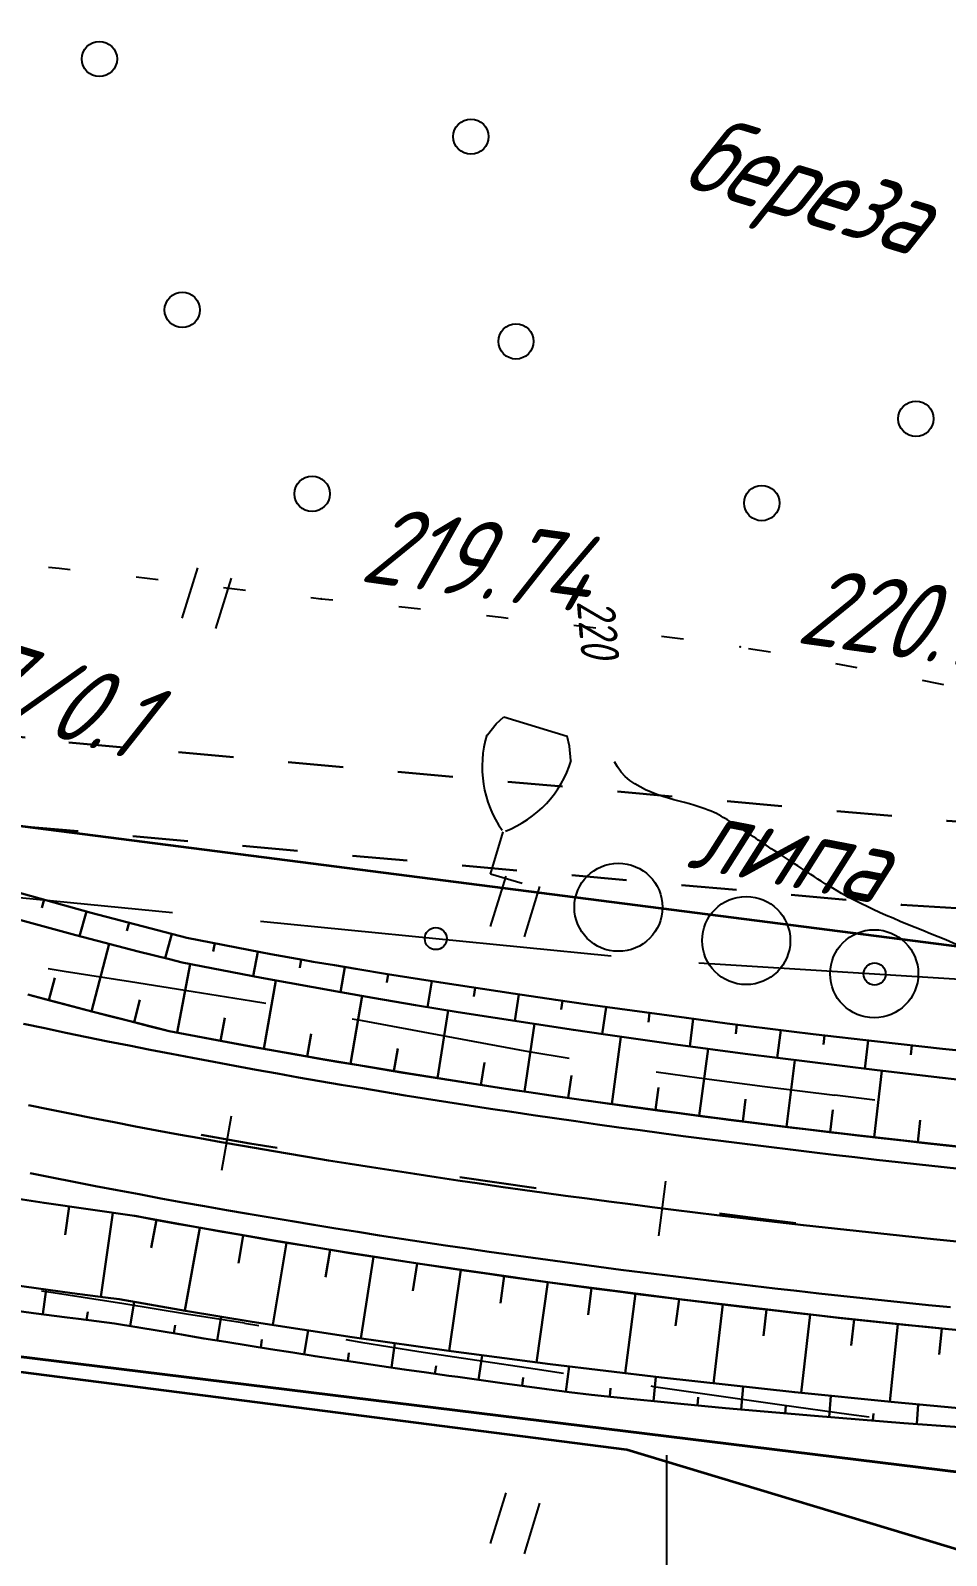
# Model space of a CAD drawing. Header units: millimetres. Extents: x -698 to 8131, y -704 to 4503.
# Drawn here: x 77 to 118.6, y 4062.3 to 4131.5 of the extents above; entities that cross this region are included whole.
import ezdxf
from ezdxf import colors
from ezdxf.entities.mleader import LeaderData, LeaderLine
from ezdxf.math import Vec2, Vec3

# ---------------------------------------------------------------- set-up
doc = ezdxf.new("R2010")
doc.units = ezdxf.units.MM
for name, pattern in [('CONTI', [0]), ('STRIHSMALL', [1, 0.5, -0.5]), ('STROT', [1.7, 0.5, -1.2])]:
    doc.linetypes.add(name, pattern=pattern)
for name, color, linetype, lineweight in [('10', 1, 'Continuous', 35), ('КОПИЯ_ОСЬ_13_ОТКОСЫ', 7, 'Continuous', 30), ('КОПИЯ_ОСЬ_ГРАНИЦЫ_ПОЛОС', 7, 'Continuous', 30), ('ОСЬ_ВЕРХ_ПОКРЫТИЯ_ГРАНИЦЫ_ПОЛОС', 7, 'Continuous', 30), ('ОСЬ_ВЕРХ_ПОКРЫТИЯ_ОСЬ', 1, 'Continuous', 30)]:
    doc.layers.add(name, color=color, linetype=linetype, lineweight=lineweight)
for name, color, linetype in [('_Ростелеком', 6, 'Continuous'), ('GOR_BDEFAULT', 212, 'CONTI'), ('NAD_MDEFAULT', 7, 'CONTI'), ('PI_OTDEFAULT', 172, 'CONTI'), ('PI_TTDEFAULT', 5, 'CONTI'), ('PLN_O', 7, 'CONTI'), ('SETKR', 2, 'CONTI'), ('SIT_LDEFAULT', 7, 'CONTI'), ('USLZNDEFAULT', 7, 'CONTI'), ('ZAPSKDEFAULT', 7, 'CONTI'), ('Выноски', 250, 'Continuous'), ('Изменение выноски', 3, 'Continuous'), ('ОСЬ_ВЕРХ_ПОКРЫТИЯ_ПИКЕТЫ', 1, 'Continuous'), ('разметка', 7, 'Continuous')]:
    doc.layers.add(name, color=color, linetype=linetype)
doc.styles.add('eskd', font='isocpeui.ttf', dxfattribs={"width": 1.2})
doc.styles.add('SHRFT', font='isocpeui.ttf', dxfattribs={"width": 3.5})
doc.styles.add('STYLE1', font='isocpeui.ttf', dxfattribs={"width": 0.9})
doc.styles.add('ГОСТ', font='isocpeui.ttf', dxfattribs={"height": 4})
doc.linetypes.add('кабель_связи_проект.', pattern='A,10,-1,["/",STYLE1,S=3,R=0,X=0,Y=-1.5],-4.1', length=15.1)

# ---------------------------------------------------------------- blocks, each defined once
blk = doc.blocks.new('BL_333')
at = {"color": 0}
for p, q in [((0, -6), (0, 6)), ((-6, 0), (6, 0))]:
    blk.add_line(p, q, dxfattribs=at)
blk = doc.blocks.new('BL_2011')
at = {"color": 0}
for p, q in [((0, 0), (0, 2.4)), ((1.6, 0), (1.6, 2.4))]:
    blk.add_line(p, q, dxfattribs=at)
blk = doc.blocks.new('BL_2002')
at = {"color": 0}
blk.add_circle((0, 0), 0.8, dxfattribs=at)
blk = doc.blocks.new('BL_107_1')
at = {"color": 0}
for p, q in [((-1.74, 6.6), (-1.5, 7)), ((-1.5, 7), (1.5, 7)), ((1.74, 6.6), (1.5, 7)), ((-1.98, 6), (-1.74, 6.6)), ((1.98, 6), (1.74, 6.6)), ((0, 0), (0, 2)), ((1.5, 0), (0, 0))]:
    blk.add_line(p, q, dxfattribs=at)
for centre, start, end in [((3, 6), 180, 232), ((-3, 6), 308, 0)]:
    blk.add_arc(centre, 5, start, end, dxfattribs=at)

msp = doc.modelspace()

# ---------------------------------------------------------------- linework, layer by layer
at = {"layer": '10'}
for points in [[(307.073, 4044.594), (287.043, 4048.214), (163.153, 4053.994), (135.683, 4057.554), (104.113, 4067.084), (66.533, 4071.884), (20.063, 4083.834), (-25.137, 4108.194), (-34.337, 4113.804), (-79.357, 4142.004), (-91.947, 4159.324), (-169.847, 4182.624), (-259.277, 4209.364), (-312.397, 4225.424), (-355.627, 4238.494), (-406.367, 4253.824), (-425.027, 4259.464), (-449.217, 4267.114), (-456.827, 4269.514), (-499.667, 4283.064), (-559.147, 4301.901)], [(-15.467, 4131.044), (28.993, 4106.984), (71.243, 4096.094), (165.613, 4083.974), (290.413, 4077.994)]]:
    msp.add_lwpolyline(points, dxfattribs=at)
at = {"layer": '_Ростелеком', "linetype": 'кабель_связи_проект.', "lineweight": 40, "ltscale": 0.25}
msp.add_lwpolyline([(-545.931, 4321.5), (-553.411, 4301.096), (-528.689, 4293.19), (-228.326, 4200.41), (-175.922, 4184.956), (-152.178, 4177.621), (-111.953, 4163.897), (-85.05, 4151.87), (-85.05, 4151.87), (-28.653, 4111.619), (20.478, 4085.269), (66.797, 4072.507), (163.047, 4060.664), (287.871, 4054.417)], dxfattribs=at)
at = {"layer": 'GOR_BDEFAULT', "color": 212, "elevation": 220, "flags": 128}
msp.add_lwpolyline([(125.909, 4084.16), (125.849, 4084.17), (125.779, 4084.18), (125.699, 4084.2), (125.609, 4084.22), (125.519, 4084.23), (125.409, 4084.25), (125.309, 4084.28), (125.189, 4084.3), (125.069, 4084.32), (124.949, 4084.35), (124.819, 4084.37), (124.679, 4084.4), (124.539, 4084.43), (124.389, 4084.45), (124.249, 4084.48), (124.089, 4084.51), (123.939, 4084.55), (123.779, 4084.58), (123.619, 4084.62), (123.469, 4084.65), (123.309, 4084.7), (123.169, 4084.74), (123.029, 4084.8), (122.889, 4084.85), (122.769, 4084.92), (122.649, 4084.99), (122.549, 4085.06), (122.449, 4085.15), (122.379, 4085.24), (122.319, 4085.34), (122.269, 4085.45), (122.239, 4085.56), (122.229, 4085.69), (122.219, 4085.82), (122.229, 4085.96), (122.239, 4086.1), (122.259, 4086.25), (122.279, 4086.4), (122.299, 4086.55), (122.319, 4086.7), (122.339, 4086.85), (122.359, 4087.01), (122.369, 4087.16), (122.369, 4087.31), (122.359, 4087.45), (122.339, 4087.59), (122.309, 4087.73), (122.259, 4087.87), (122.199, 4088), (122.119, 4088.13), (122.029, 4088.26), (121.929, 4088.38), (121.799, 4088.51), (121.659, 4088.63), (121.509, 4088.76), (121.329, 4088.88), (121.139, 4089.01), (120.929, 4089.14), (120.699, 4089.27), (120.449, 4089.4), (120.179, 4089.53), (119.889, 4089.67), (119.579, 4089.8), (119.259, 4089.94), (118.929, 4090.08), (118.589, 4090.23), (118.249, 4090.37), (117.899, 4090.51), (117.549, 4090.65), (117.199, 4090.79), (116.859, 4090.93), (116.519, 4091.07), (116.199, 4091.21), (115.879, 4091.34), (115.579, 4091.48), (115.289, 4091.61), (115.019, 4091.74), (114.759, 4091.86), (114.519, 4091.99), (114.279, 4092.11), (114.069, 4092.22), (113.859, 4092.34), (113.659, 4092.45), (113.469, 4092.57), (113.289, 4092.68), (113.109, 4092.78), (112.939, 4092.89), (112.779, 4092.99), (112.619, 4093.1), (112.469, 4093.2), (112.309, 4093.3), (112.159, 4093.4), (112.019, 4093.49), (111.869, 4093.59), (111.729, 4093.68), (111.589, 4093.77), (111.449, 4093.86), (111.319, 4093.95), (111.179, 4094.04), (111.049, 4094.13), (110.919, 4094.21), (110.799, 4094.29), (110.669, 4094.37), (110.549, 4094.46), (110.429, 4094.53), (110.309, 4094.61), (110.199, 4094.69), (110.079, 4094.76), (109.969, 4094.84), (109.859, 4094.91), (109.749, 4094.98), (109.639, 4095.05), (109.539, 4095.12), (109.439, 4095.19), (109.339, 4095.25), (109.239, 4095.32), (109.139, 4095.38), (109.039, 4095.44), (108.949, 4095.5), (108.859, 4095.56), (108.769, 4095.62), (108.679, 4095.68), (108.579, 4095.74), (108.489, 4095.79), (108.389, 4095.85), (108.289, 4095.9), (108.179, 4095.96), (108.069, 4096.01), (107.939, 4096.07), (107.809, 4096.12), (107.659, 4096.18), (107.509, 4096.23), (107.339, 4096.29), (107.149, 4096.34), (106.949, 4096.4), (106.729, 4096.46), (106.489, 4096.52), (106.249, 4096.59), (105.999, 4096.66), (105.739, 4096.74), (105.479, 4096.83), (105.219, 4096.93), (104.959, 4097.04), (104.709, 4097.17), (104.479, 4097.31), (104.249, 4097.47), (104.039, 4097.65), (103.859, 4097.85), (103.689, 4098.08), (103.549, 4098.32)], dxfattribs=at)
at = {"layer": 'PI_TTDEFAULT', "color": 5}
for p in [(90.239, 4105.72, 219.74), (109.249, 4103.53, 220.102)]:
    msp.add_point(p, dxfattribs=at)
at = {"layer": 'PLN_O'}
for p, q in [((76.549, 4092.16), (83.489, 4091.47)), ((87.479, 4091.08), (103.399, 4089.5)), ((107.379, 4089.18), (123.349, 4088.19))]:
    msp.add_line(p, q, dxfattribs=at)
for centre in [(95.439, 4090.29), (115.359, 4088.68)]:
    msp.add_circle(centre, 0.5, dxfattribs=at)
at = {"layer": 'SIT_LDEFAULT', "color": 7}
for p, q in [((77.859, 4107.15), (78.339, 4107.11)), ((78.339, 4107.1), (78.849, 4107.04)), ((81.839, 4106.71), (82.829, 4106.59)), ((85.809, 4106.22), (86.799, 4106.1)), ((89.769, 4105.77), (90.239, 4105.72)), ((90.239, 4105.72), (90.769, 4105.67)), ((93.759, 4105.36), (94.749, 4105.26)), ((97.739, 4104.95), (98.399, 4104.88)), ((98.399, 4104.88), (98.729, 4104.84)), ((101.709, 4104.51), (102.699, 4104.39)), ((105.679, 4104.02), (106.539, 4103.91)), ((106.539, 4103.91), (106.679, 4103.89)), ((109.639, 4103.46), (110.629, 4103.3)), ((113.579, 4102.77), (114.559, 4102.59)), ((117.519, 4102.02), (118.179, 4101.89)), ((118.179, 4101.88), (118.489, 4101.82)), ((78.569, 4088.8), (77.849, 4088.91)), ((81.579, 4088.33), (78.569, 4088.8)), ((84.429, 4087.87), (81.579, 4088.33)), ((87.079, 4087.44), (84.429, 4087.87)), ((87.719, 4087.34), (87.079, 4087.45)), ((92.109, 4086.55), (91.649, 4086.63)), ((94.629, 4086.08), (92.109, 4086.55)), ((97.139, 4085.61), (94.629, 4086.08)), ((99.659, 4085.15), (97.139, 4085.62)), ((101.499, 4084.84), (99.659, 4085.15)), ((107.399, 4083.95), (105.449, 4084.22)), ((110.379, 4083.56), (107.399, 4083.95)), ((113.559, 4083.17), (110.379, 4083.56)), ((115.369, 4082.96), (113.559, 4083.18)), ((77.539, 4074.3), (78.069, 4074.22)), ((78.069, 4074.22), (81.279, 4073.72)), ((81.279, 4073.72), (84.129, 4073.26)), ((84.129, 4073.26), (86.759, 4072.84)), ((86.759, 4072.83), (87.409, 4072.72)), ((91.349, 4072.08), (92.029, 4071.97)), ((92.029, 4071.97), (94.669, 4071.55)), ((94.669, 4071.55), (97.309, 4071.15)), ((97.309, 4071.15), (99.949, 4070.75)), ((99.949, 4070.75), (101.239, 4070.56)), ((105.199, 4069.98), (105.319, 4069.96)), ((105.319, 4069.96), (108.179, 4069.55)), ((108.179, 4069.55), (111.149, 4069.12)), ((111.149, 4069.12), (114.189, 4068.7)), ((114.189, 4068.7), (115.109, 4068.58))]:
    msp.add_line(p, q, dxfattribs=at)
for centre in [(103.729, 4091.71), (109.529, 4090.2), (115.339, 4088.69)]:
    msp.add_circle(centre, 2, dxfattribs=at)
at = {"layer": 'Изменение выноски', "color": 6, "linetype": 'STRIHSMALL', "lineweight": 30, "ltscale": 5}
for points in [[(-80.077, 4181.776), (-68.058, 4176.079), (-11.557, 4135.079), (39.356, 4105.81), (49.47, 4102.472), (78.782, 4099.188), (118.65, 4095.632), (199.076, 4090.643), (291.923, 4082.814), (317.531, 4078.009), (338.517, 4070.512), (374.356, 4045.541), (383.169, 4035.96), (473.876, 3938.054), (557.443, 3861.086)], [(-82.149, 4177.971), (-70.129, 4172.273), (-13.628, 4131.274), (37.284, 4102.005), (47.399, 4098.667), (76.711, 4095.383), (116.578, 4091.826), (197.004, 4086.838), (289.851, 4079.009), (315.459, 4074.203), (336.446, 4066.706), (372.284, 4041.736), (381.098, 4032.155), (471.805, 3934.248), (555.372, 3857.281)]]:
    msp.add_lwpolyline(points, dxfattribs=at)
at = {"layer": 'КОПИЯ_ОСЬ_13_ОТКОСЫ'}
for points in [[(74.741, 4092.872), (79.795, 4091.462), (84.132, 4090.328), (87.478, 4089.667), (87.957, 4089.579), (89.398, 4089.324), (89.878, 4089.24), (90.841, 4089.078), (91.803, 4088.912), (93.249, 4088.674), (95.662, 4088.29), (98.95, 4087.789), (100.888, 4087.504), (102.343, 4087.298), (103.799, 4087.093), (106.813, 4086.685), (108.663, 4086.44), (111.589, 4086.074), (112.565, 4085.955), (115.497, 4085.612), (118.435, 4085.289), (120.396, 4085.083)], [(77.654, 4092.059), (77.548, 4091.678)], [(76.269, 4091.214), (79.096, 4090.447), (81.93, 4089.707), (83.352, 4089.347), (83.922, 4089.204), (87.524, 4088.509), (91.133, 4087.852), (92.581, 4087.599), (94.514, 4087.272), (96.449, 4086.953), (101.69, 4086.142), (103.149, 4085.928), (106.316, 4085.481), (109.487, 4085.056), (115.358, 4084.323), (118.3, 4083.981), (121.247, 4083.653)], [(76.269, 4091.214), (79.096, 4090.447), (81.93, 4089.707), (83.352, 4089.347), (83.922, 4089.204), (87.524, 4088.509), (91.133, 4087.852), (92.581, 4087.599), (94.514, 4087.272), (96.449, 4086.953), (101.69, 4086.142), (103.149, 4085.928), (106.316, 4085.481), (109.487, 4085.056), (115.358, 4084.323), (118.3, 4083.981), (121.247, 4083.653)], [(79.581, 4091.521), (79.268, 4090.401)], [(81.515, 4091.012), (81.417, 4090.637)], [(83.45, 4090.507), (83.16, 4089.395)], [(79.813, 4086.983), (80.616, 4090.046)], [(85.403, 4090.077), (85.328, 4089.702)], [(87.365, 4089.69), (87.145, 4088.58)], [(83.695, 4086.021), (84.295, 4089.13)], [(89.333, 4089.335), (89.267, 4088.964)], [(91.304, 4088.998), (91.107, 4087.857)], [(77.879, 4087.49), (78.152, 4088.512)], [(87.627, 4085.287), (88.182, 4088.386)], [(93.277, 4088.67), (93.216, 4088.288)], [(95.252, 4088.355), (95.065, 4087.181)], [(81.751, 4086.488), (82.009, 4087.512)], [(91.567, 4084.597), (92.09, 4087.685)], [(97.229, 4088.051), (97.169, 4087.659)], [(99.206, 4087.751), (99.031, 4086.554)], [(95.515, 4083.949), (96.004, 4087.027)], [(101.185, 4087.462), (101.129, 4087.063)], [(103.166, 4087.182), (102.993, 4085.951)], [(105.147, 4086.911), (105.091, 4086.5)], [(85.66, 4085.649), (85.855, 4086.686)], [(99.468, 4083.343), (99.924, 4086.416)], [(107.129, 4086.643), (106.964, 4085.392)], [(109.112, 4086.384), (109.06, 4085.967)], [(111.097, 4086.135), (110.939, 4084.874)], [(89.596, 4084.936), (89.778, 4085.97)], [(103.428, 4082.778), (103.842, 4085.828)], [(113.082, 4085.895), (113.033, 4085.474)], [(115.069, 4085.662), (114.918, 4084.378)], [(117.056, 4085.441), (117.009, 4085.012)], [(93.54, 4084.268), (93.709, 4085.298)], [(107.392, 4082.24), (107.804, 4085.279)], [(111.36, 4081.739), (111.732, 4084.775)], [(97.491, 4083.64), (97.649, 4084.667)], [(101.447, 4083.053), (101.594, 4084.078)], [(115.333, 4081.268), (115.68, 4084.285)], [(105.41, 4082.509), (105.548, 4083.526)], [(109.376, 4081.985), (109.503, 4082.999)], [(113.346, 4081.5), (113.466, 4082.512)], [(117.32, 4081.045), (117.432, 4082.051)], [(74.694, 4078.743), (77.654, 4078.287), (81.769, 4077.7), (84.754, 4077.155), (87.744, 4076.635), (91.233, 4076.062), (94.728, 4075.519), (100.624, 4074.675), (106.626, 4073.898), (113.633, 4073.086), (117.637, 4072.664), (121.644, 4072.265), (124.648, 4071.983), (127.652, 4071.714), (131.156, 4071.415), (135.16, 4071.091), (139.664, 4070.745), (145.265, 4070.338), (150.164, 4069.998), (169.176, 4068.744), (247.366, 4063.631)], [(78.802, 4078.123), (78.619, 4076.837)], [(80.782, 4077.84), (80.237, 4074.023)], [(82.755, 4077.517), (82.523, 4076.252)], [(84.723, 4077.16), (84.053, 4073.399)], [(86.693, 4076.815), (86.477, 4075.56)], [(88.665, 4076.481), (88.044, 4072.752)], [(90.639, 4076.157), (90.438, 4074.913)], [(92.614, 4075.843), (92.036, 4072.139)], [(94.591, 4075.54), (94.404, 4074.304)], [(96.57, 4075.255), (96.043, 4071.57)], [(75.106, 4074.72), (78.925, 4074.193), (80.451, 4073.995), (81.061, 4073.918), (84.083, 4073.394), (87.11, 4072.896), (91.65, 4072.196), (96.138, 4071.557), (100.633, 4070.965), (105.679, 4070.355), (111.733, 4069.693), (116.268, 4069.243), (120.806, 4068.824), (121.813, 4068.735), (126.343, 4068.372), (130.875, 4068.034), (134.897, 4067.754), (138.414, 4067.522), (143.934, 4067.179), (149.948, 4066.827), (161.949, 4066.164), (171.933, 4065.588)], [(75.106, 4074.72), (78.925, 4074.193), (80.451, 4073.995), (81.061, 4073.918), (84.083, 4073.394), (87.11, 4072.896), (91.65, 4072.196), (96.138, 4071.557), (100.633, 4070.965), (105.679, 4070.355), (111.733, 4069.693), (116.268, 4069.243), (120.806, 4068.824), (121.813, 4068.735), (126.343, 4068.372), (130.875, 4068.034), (134.897, 4067.754), (138.414, 4067.522), (143.934, 4067.179), (149.948, 4066.827), (161.949, 4066.164), (171.933, 4065.588)], [(77.607, 4073.231), (77.751, 4074.35)], [(98.55, 4074.972), (98.374, 4073.744)], [(100.53, 4074.688), (100.008, 4071.045)], [(102.513, 4074.43), (102.356, 4073.213)], [(74.112, 4073.706), (77.178, 4073.287), (78.711, 4073.089), (79.222, 4073.024), (80.855, 4072.813), (81.869, 4072.653), (83.893, 4072.317), (84.397, 4072.223), (84.903, 4072.136), (85.915, 4071.975), (86.926, 4071.808), (87.937, 4071.645), (88.95, 4071.491), (89.96, 4071.328), (91.984, 4071.028), (92.995, 4070.874), (94.008, 4070.731), (95.019, 4070.582), (96.03, 4070.44), (96.435, 4070.386), (98.457, 4070.103), (99.47, 4069.974), (100.479, 4069.829), (101.491, 4069.7), (102.503, 4069.581), (103.517, 4069.474), (106.558, 4069.17), (108.584, 4068.977), (112.632, 4068.619), (116.682, 4068.295), (121.737, 4067.933)], [(81.571, 4072.7), (81.745, 4073.797)], [(104.497, 4074.174), (104.028, 4070.555)], [(106.48, 4073.917), (106.324, 4072.711)], [(108.467, 4073.685), (108.051, 4070.096)], [(79.59, 4072.977), (79.638, 4073.35)], [(85.516, 4072.038), (85.689, 4073.126)], [(110.453, 4073.454), (110.315, 4072.258)], [(112.44, 4073.224), (112.027, 4069.663)], [(114.428, 4073), (114.3, 4071.812)], [(83.544, 4072.374), (83.605, 4072.74)], [(89.466, 4071.408), (89.643, 4072.505)], [(116.416, 4072.79), (116.049, 4069.264)], [(118.406, 4072.586), (118.287, 4071.41)], [(87.49, 4071.717), (87.548, 4072.08)], [(93.421, 4070.814), (93.576, 4071.916)], [(91.443, 4071.108), (91.497, 4071.475)], [(95.401, 4070.529), (95.453, 4070.896)], [(97.382, 4070.254), (97.538, 4071.368)], [(99.364, 4069.987), (99.411, 4070.359)], [(101.346, 4069.719), (101.492, 4070.861)], [(105.323, 4069.294), (105.432, 4070.385)], [(103.333, 4069.493), (103.373, 4069.875)], [(109.305, 4068.911), (109.399, 4069.948)], [(113.29, 4068.564), (113.369, 4069.527)], [(107.313, 4069.098), (107.348, 4069.462)], [(111.297, 4068.733), (111.327, 4069.079)], [(117.277, 4068.252), (117.341, 4069.141)], [(115.283, 4068.403), (115.308, 4068.724)]]:
    msp.add_lwpolyline(points, dxfattribs=at)
at = {"layer": 'КОПИЯ_ОСЬ_ГРАНИЦЫ_ПОЛОС'}
for points in [[(102.306, 4082.93), (102.906, 4082.845), (103.876, 4082.71), (104.847, 4082.577), (105.818, 4082.447), (106.789, 4082.318), (107.761, 4082.191), (108.733, 4082.066), (109.706, 4081.943), (110.679, 4081.822), (111.652, 4081.702), (112.626, 4081.585), (113.6, 4081.469), (114.575, 4081.355), (115.55, 4081.243), (116.525, 4081.132), (117.501, 4081.023), (118.477, 4080.916), (119.454, 4080.81)], [(101.562, 4074.548), (101.717, 4074.527), (102.716, 4074.395), (103.715, 4074.265), (104.714, 4074.137), (105.713, 4074.011), (106.712, 4073.887), (107.712, 4073.766), (108.711, 4073.646), (109.711, 4073.528), (110.71, 4073.413), (111.71, 4073.299), (112.71, 4073.187), (113.71, 4073.077), (114.71, 4072.969), (115.71, 4072.862), (116.71, 4072.758), (117.71, 4072.655), (118.71, 4072.553)]]:
    msp.add_lwpolyline(points, dxfattribs=at)
at = {"layer": 'ОСЬ_ВЕРХ_ПОКРЫТИЯ_ГРАНИЦЫ_ПОЛОС', "linetype": 'Continuous'}
for points in [[(76.917, 4087.748), (77.831, 4087.503), (78.747, 4087.261), (79.663, 4087.021), (80.581, 4086.785), (81.499, 4086.55), (82.418, 4086.319), (83.339, 4086.09), (84.3, 4085.905), (85.263, 4085.722), (86.226, 4085.543), (87.19, 4085.366), (88.154, 4085.191), (89.119, 4085.02), (90.085, 4084.851), (91.051, 4084.684), (92.018, 4084.52), (92.986, 4084.359), (93.954, 4084.2), (94.923, 4084.043), (95.892, 4083.889), (96.862, 4083.738), (97.832, 4083.588), (98.803, 4083.441), (99.775, 4083.296), (100.747, 4083.154), (101.719, 4083.014), (102.692, 4082.875), (103.666, 4082.74), (104.639, 4082.606), (105.614, 4082.474), (106.589, 4082.344), (107.564, 4082.216), (108.54, 4082.091), (109.516, 4081.967), (110.492, 4081.845), (111.469, 4081.725), (112.447, 4081.606), (113.424, 4081.49), (114.402, 4081.375), (115.381, 4081.262), (116.36, 4081.151), (117.339, 4081.041), (118.318, 4080.934), (119.298, 4080.827)], [(118.976, 4080.862), (116.016, 4081.19), (114.537, 4081.36), (111.091, 4081.771), (107.648, 4082.205), (102.249, 4082.938), (100.779, 4083.149), (98.332, 4083.512), (94.23, 4084.156), (90.135, 4084.842), (89.162, 4085.012), (87.218, 4085.36), (86.247, 4085.539), (84.308, 4085.903), (83.339, 4086.09), (82.764, 4086.233), (80.848, 4086.716), (79.892, 4086.962), (77.984, 4087.462), (77.031, 4087.717)], [(119.354, 4079.815), (118.376, 4079.921), (117.398, 4080.029), (116.421, 4080.138), (115.444, 4080.249), (114.467, 4080.361), (113.49, 4080.475), (112.514, 4080.591), (111.539, 4080.709), (110.563, 4080.828), (109.588, 4080.95), (108.614, 4081.073), (107.639, 4081.198), (106.665, 4081.325), (105.692, 4081.454), (104.719, 4081.586), (103.746, 4081.719), (102.774, 4081.854), (101.802, 4081.992), (100.831, 4082.131), (99.86, 4082.273), (98.89, 4082.417), (97.92, 4082.563), (96.95, 4082.712), (95.981, 4082.863), (95.013, 4083.016), (94.045, 4083.172), (93.078, 4083.33), (92.111, 4083.491), (91.145, 4083.654), (90.179, 4083.819), (89.214, 4083.988), (88.25, 4084.158), (87.286, 4084.332), (86.322, 4084.508), (85.36, 4084.687), (84.398, 4084.868), (83.437, 4085.052), (82.476, 4085.239), (81.516, 4085.429), (80.557, 4085.622), (79.599, 4085.818), (78.641, 4086.016), (77.684, 4086.218), (76.728, 4086.422)]]:
    msp.add_lwpolyline(points, dxfattribs=at)
at = {"layer": 'ОСЬ_ВЕРХ_ПОКРЫТИЯ_ГРАНИЦЫ_ПОЛОС', "linetype": 'Continuous', "lineweight": 30}
for points in [[(118.81, 4073.548), (117.812, 4073.649), (116.813, 4073.752), (115.815, 4073.857), (114.817, 4073.963), (113.819, 4074.071), (112.821, 4074.181), (111.823, 4074.293), (110.825, 4074.406), (109.827, 4074.522), (108.829, 4074.639), (107.832, 4074.759), (106.834, 4074.88), (105.837, 4075.003), (104.84, 4075.129), (103.843, 4075.257), (102.846, 4075.387), (101.85, 4075.519), (100.853, 4075.653), (99.857, 4075.789), (98.861, 4075.928), (97.865, 4076.07), (96.87, 4076.213), (95.874, 4076.359), (94.879, 4076.508), (93.884, 4076.659), (92.89, 4076.812), (91.896, 4076.969), (90.902, 4077.127), (89.908, 4077.289), (88.915, 4077.453), (87.922, 4077.619), (86.929, 4077.789), (85.937, 4077.961), (84.945, 4078.136), (83.953, 4078.314), (82.962, 4078.495), (81.972, 4078.679), (80.982, 4078.866), (79.992, 4079.055), (79.003, 4079.248), (78.014, 4079.444), (77.026, 4079.643)], [(118.71, 4072.553), (117.71, 4072.655), (116.71, 4072.758), (115.71, 4072.862), (114.71, 4072.969), (113.71, 4073.077), (112.71, 4073.187), (111.711, 4073.299), (110.711, 4073.413), (109.711, 4073.528), (108.711, 4073.646), (107.712, 4073.766), (106.713, 4073.887), (105.713, 4074.011), (104.714, 4074.137), (103.715, 4074.265), (102.716, 4074.395), (101.717, 4074.527), (100.718, 4074.662), (99.72, 4074.799), (98.722, 4074.938), (97.724, 4075.08), (96.726, 4075.224), (95.728, 4075.37), (94.73, 4075.519), (93.733, 4075.67), (92.736, 4075.824), (91.739, 4075.981), (90.743, 4076.14), (89.746, 4076.302), (88.75, 4076.466), (87.755, 4076.633), (86.759, 4076.803), (85.764, 4076.976), (84.77, 4077.152), (83.775, 4077.33), (82.781, 4077.512), (81.788, 4077.696)]]:
    msp.add_lwpolyline(points, dxfattribs=at)
at = {"layer": 'ОСЬ_ВЕРХ_ПОКРЫТИЯ_ОСЬ'}
msp.add_lwpolyline([(76.956, 4082.719), (77.925, 4082.522), (78.895, 4082.328), (79.865, 4082.136), (80.836, 4081.948), (81.808, 4081.763), (82.78, 4081.58), (83.752, 4081.4), (84.725, 4081.223), (85.699, 4081.049), (86.673, 4080.878), (87.647, 4080.709), (88.622, 4080.544), (89.598, 4080.38), (90.574, 4080.22), (91.55, 4080.062), (92.527, 4079.906), (93.504, 4079.753), (94.481, 4079.602), (95.459, 4079.454), (96.437, 4079.309), (97.416, 4079.165), (98.395, 4079.024), (99.374, 4078.886), (100.354, 4078.749), (101.334, 4078.615), (102.314, 4078.483), (103.294, 4078.353), (104.275, 4078.226), (105.256, 4078.1), (106.237, 4077.977), (107.219, 4077.855), (108.2, 4077.736), (110.165, 4077.503), (112.13, 4077.277), (114.096, 4077.059), (116.062, 4076.847), (118.03, 4076.643), (119.998, 4076.445)], dxfattribs=at)
at = {"layer": 'ОСЬ_ВЕРХ_ПОКРЫТИЯ_ПИКЕТЫ'}
for p, q in [((85.731, 4079.774), (86.165, 4082.236)), ((105.569, 4076.801), (105.881, 4079.281))]:
    msp.add_line(p, q, dxfattribs=at)
at = {"layer": 'разметка', "linetype": 'STROT', "lineweight": 30, "ltscale": 7}
msp.add_lwpolyline([(-555.175, 4314.125, 0.015228), (-450.272, 4279.08), (-235.829, 4212.258, 0.003289), (-210.66, 4204.597), (-174.439, 4193.831, -0.037735), (-89.643, 4163.94, -0.049609), (-38.125, 4133.162, 0.102502), (73.086, 4083.539, 0.034541), (147.871, 4074.146)], format="xyb", dxfattribs=at)

# ---------------------------------------------------------------- block references
at = {"layer": 'SETKR', "color": 82}
msp.add_blockref('BL_333', (105.929, 4060.83), dxfattribs=at)
at = {"layer": 'USLZNDEFAULT', "color": 7, "rotation": 342.9999999999999}
msp.add_blockref('BL_107_1', (97.919, 4093.22), dxfattribs=at)
at = {"layer": 'ZAPSKDEFAULT', "color": 7, "rotation": 342.9999999999999}
for name, p in [('BL_2002', (80.169, 4130.221)), ('BL_2002', (97.032, 4126.695)), ('BL_2002', (83.929, 4118.83)), ('BL_2002', (99.079, 4117.399)), ('BL_2002', (117.233, 4113.886)), ('BL_2002', (89.825, 4110.479)), ('BL_2002', (110.237, 4110.059)), ('BL_2011', (83.929, 4104.83)), ('BL_2011', (97.929, 4090.83)), ('BL_2011', (97.929, 4062.83))]:
    msp.add_blockref(name, p, dxfattribs=at)

# ---------------------------------------------------------------- texts
at = {"layer": 'GOR_BDEFAULT', "color": 212, "style": 'SHRFT', "width": 0.75}
msp.add_text('220', height=1.7223, rotation=274.70023, dxfattribs=at).set_placement((101.837, 4105.603, 220))
at = {"layer": 'NAD_MDEFAULT', "color": 7, "style": 'eskd', "oblique": 10, "width": 0.8}
for s, rotation, p in [(' береза', 343, (104.746, 4125.042)), ('рябина7/0.1', 343, (62.026, 4104.379)), ('липа', 349, (106.766, 4093.544))]:
    msp.add_text(s, height=3.5, rotation=rotation, dxfattribs=at).set_placement(p)
at = {"layer": 'PI_OTDEFAULT', "color": 172, "style": 'eskd', "oblique": 10, "width": 0.8}
for s, p in [('219.74', (91.929, 4106.52)), ('220.10', (111.739, 4103.73))]:
    msp.add_text(s, height=3.5, rotation=352, dxfattribs=at).set_placement(p)

# ---------------------------------------------------------------- leaders
at = {"layer": 'Выноски', "linetype": 'Continuous'}
ml = msp.add_multileader_mtext('Standard', dxfattribs=at)
ml.set_content('Ж/б труба, {\\Fgost|c204;%%C} 0,75 м, L-14,45 м', color=256, style='ГОСТ')
ml.set_leader_properties()
ml.build(insert=Vec2(0, 0))
ml.multileader.update_dxf_attribs({"text_left_attachment_type": 5, "text_right_attachment_type": 5, "dogleg_length": 0, "arrow_head_size": 0.18})
ctx = ml.context
ctx.base_point, ctx.arrow_head_size, ctx.landing_gap_size, ctx.plane_origin, ctx.plane_x_axis, ctx.plane_y_axis = Vec3(51.436, 4034.289), 0.18, 0, Vec3(120.82, 3952.932), Vec3(0.958802, -0.284076), Vec3(0.284076, 0.958802)
ctx.left_attachment, ctx.right_attachment = 5, 5
notes = []
notes.append((ctx, [(1, (1, 1, 0), (51.436, 4034.289), (1, 0), 0, [(0, [(43.568, 4091.613)], 0, [])])]))
ctx.mtext.insert, ctx.mtext.text_direction, ctx.mtext.rotation, ctx.mtext.flow_direction = Vec3(53.053, 4039.744), Vec3(0.958802, -0.284076), 5.995143, 5
for ctx, leaders in notes:
    for number, flags, end, landing, length, lines in leaders:
        leader = LeaderData()
        leader.index, (leader.has_last_leader_line, leader.has_dogleg_vector, leader.attachment_direction) = number, flags
        leader.last_leader_point, leader.dogleg_vector, leader.dogleg_length = Vec3(end), Vec3(landing), length
        for number, points, colour, breaks in lines:
            line = LeaderLine()
            line.index, line.vertices, line.color, line.breaks = number, Vec3.list(points), colors.encode_raw_color(colour), breaks
            leader.lines.append(line)
        ctx.leaders.append(leader)

doc.saveas('drawing.dxf')
